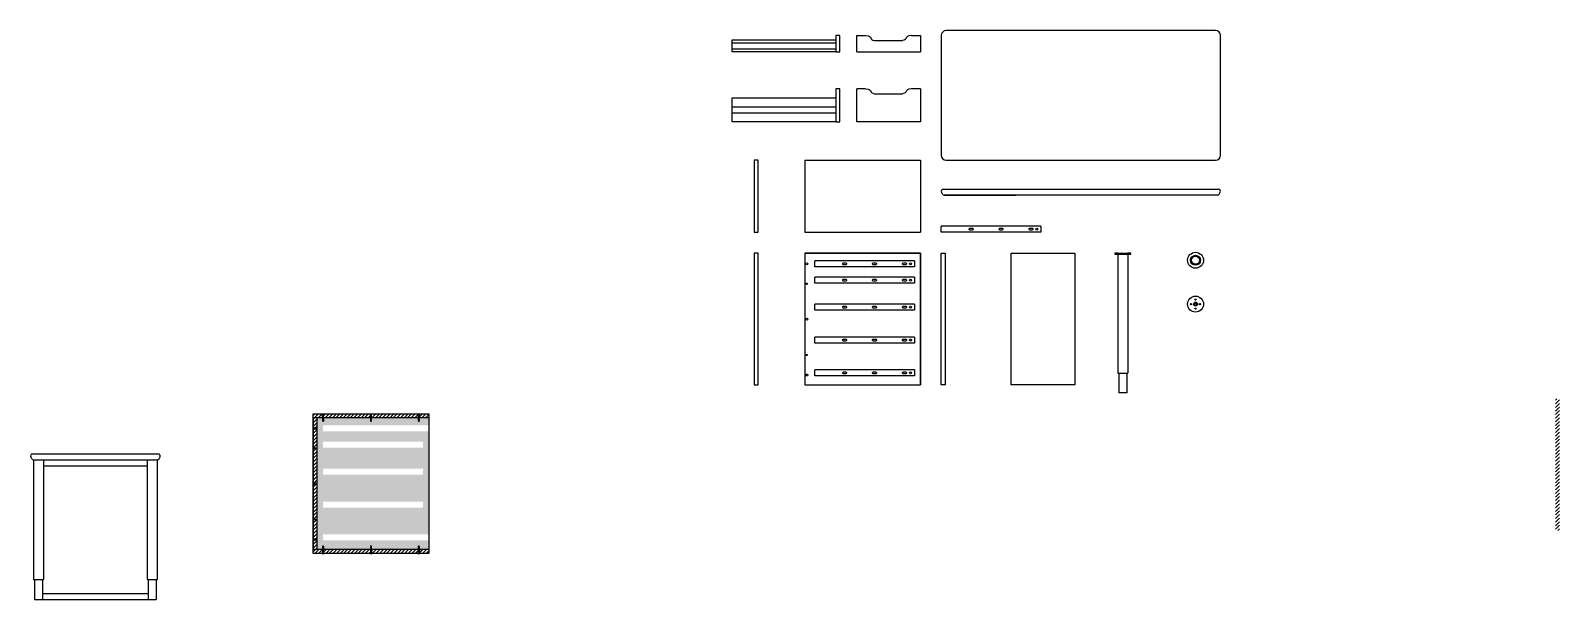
# Model space of a CAD drawing. Header units: millimetres. Extents: x 1393 to 2931, y 1684 to 2142.
# Drawn here: x 2164 to 2931, y 1857 to 2142 of the extents above; entities that cross this region are included whole.
import ezdxf

# ---------------------------------------------------------------- set-up
doc = ezdxf.new("R2010")
doc.units = ezdxf.units.MM
for name, color, linetype in [('Disegno', 7, 'Continuous'), ('G-ANNO-TEXT', 3, 'Continuous'), ('viti', 3, 'Continuous')]:
    doc.layers.add(name, color=color, linetype=linetype)
pattern_1 = [(45, (627.1348, -55.1134), (-0.8980256, 0.8980256), [])]

msp = doc.modelspace()

# ---------------------------------------------------------------- hatches: boundary and pattern name
at = {"layer": 'Disegno'}
h = msp.add_hatch(color=2, dxfattribs=at)
h.dxf.hatch_style = 1
h.paths.add_polyline_path([(2363.88, 1947.59), (2307.88, 1947.59), (2307.88, 1881.59), (2363.88, 1881.59), (2363.88, 1886.13), (2360.88, 1886.13), (2310.88, 1886.13), (2310.88, 1889.13), (2360.88, 1889.13), (2363.88, 1889.13), (2363.88, 1940.84), (2360.88, 1940.84), (2310.88, 1940.84), (2310.88, 1943.84), (2360.88, 1943.84), (2363.88, 1943.84)])
h.paths.add_polyline_path([(2360.88, 1935.59), (2360.88, 1932.59), (2310.88, 1932.59), (2310.88, 1935.59)], flags=16)
h.paths.add_polyline_path([(2325.38, 1934.59), (2326.38, 1934.59, -0.414214), (2326.88, 1934.09, -0.414214), (2326.38, 1933.59), (2325.38, 1933.59, -0.414214), (2324.88, 1934.09, -0.414214)], flags=0)
h.paths.add_polyline_path([(2360.88, 1922.13), (2360.88, 1919.13), (2310.88, 1919.13), (2310.88, 1922.13)], flags=16)
h.paths.add_polyline_path([(2325.38, 1921.13), (2326.38, 1921.13, -0.414214), (2326.88, 1920.63, -0.414214), (2326.38, 1920.13), (2325.38, 1920.13, -0.414214), (2324.88, 1920.63, -0.414214)], flags=0)
h.paths.add_polyline_path([(2340.38, 1934.59), (2341.38, 1934.59, -0.414214), (2341.88, 1934.09, -0.414214), (2341.38, 1933.59), (2340.38, 1933.59, -0.414214), (2339.88, 1934.09, -0.414214)], flags=0)
h.paths.add_polyline_path([(2340.38, 1921.13), (2341.38, 1921.13, -0.414214), (2341.88, 1920.63, -0.414214), (2341.38, 1920.13), (2340.38, 1920.13, -0.414214), (2339.88, 1920.63, -0.414214)], flags=0)
h.paths.add_polyline_path([(2360.88, 1905.63), (2360.88, 1902.63), (2310.88, 1902.63), (2310.88, 1905.63)], flags=16)
h.paths.add_polyline_path([(2325.38, 1904.63), (2326.38, 1904.63, -0.414214), (2326.88, 1904.13, -0.414214), (2326.38, 1903.63), (2325.38, 1903.63, -0.414214), (2324.88, 1904.13, -0.414214)], flags=0)
h.paths.add_polyline_path([(2355.38, 1934.59), (2356.38, 1934.59, -0.414214), (2356.88, 1934.09, -0.414214), (2356.38, 1933.59), (2355.38, 1933.59, -0.414214), (2354.88, 1934.09, -0.414214)], flags=0)
h.paths.add_polyline_path([(2359.38, 1934.09, -1), (2358.38, 1934.09, -1)], flags=0)
h.paths.add_polyline_path([(2340.38, 1904.63), (2341.38, 1904.63, -0.414214), (2341.88, 1904.13, -0.414214), (2341.38, 1903.63), (2340.38, 1903.63, -0.414214), (2339.88, 1904.13, -0.414214)], flags=0)
h.paths.add_polyline_path([(2355.38, 1921.13), (2356.38, 1921.13, -0.414214), (2356.88, 1920.63, -0.414214), (2356.38, 1920.13), (2355.38, 1920.13, -0.414214), (2354.88, 1920.63, -0.414214)], flags=0)
h.paths.add_polyline_path([(2359.38, 1920.63, -1), (2358.38, 1920.63, -1)], flags=0)
h.paths.add_polyline_path([(2355.38, 1904.63), (2356.38, 1904.63, -0.414214), (2356.88, 1904.13, -0.414214), (2356.38, 1903.63), (2355.38, 1903.63, -0.414214), (2354.88, 1904.13, -0.414214)], flags=0)
h.paths.add_polyline_path([(2359.38, 1904.13, -1), (2358.38, 1904.13, -1)], flags=0)
h.paths.add_polyline_path([(2326.88, 1934.09, 0.414214), (2326.38, 1934.59), (2325.38, 1934.59, 0.414214), (2324.88, 1934.09, 0.414214), (2325.38, 1933.59), (2326.38, 1933.59, 0.414214)], flags=0)
h.paths.add_polyline_path([(2341.38, 1934.59), (2340.38, 1934.59, 0.414214), (2339.88, 1934.09, 0.414214), (2340.38, 1933.59), (2341.38, 1933.59, 0.414214), (2341.88, 1934.09, 0.414214)], flags=0)
at = {"layer": 'G-ANNO-TEXT'}
h = msp.add_hatch(dxfattribs=at)
h.set_pattern_fill('ANSI31', color=3, scale=0.4)
h.set_pattern_definition([(45, (1249.9261, -45.6375), (-0.8980256, 0.8980256), [])])
h.paths.add_polyline_path([(2928.68, 1891.07), (2930.68, 1891.07), (2930.68, 1957.07), (2928.68, 1957.07)])
h = msp.add_hatch(dxfattribs=at)
h.set_pattern_fill('ANSI31', color=3, scale=0.4)
h.set_pattern_definition(pattern_1)
h.paths.add_polyline_path([(2363.88, 1947.59), (2363.88, 1949.59), (2305.88, 1949.59), (2305.88, 1947.59)])
h = msp.add_hatch(dxfattribs=at)
h.set_pattern_fill('ANSI31', color=3, scale=0.4)
h.set_pattern_definition(pattern_1)
h.paths.add_polyline_path([(2305.88, 1881.59), (2307.88, 1881.59), (2307.88, 1947.59), (2305.88, 1947.59)])
h = msp.add_hatch(dxfattribs=at)
h.set_pattern_fill('ANSI31', color=3, scale=0.4)
h.set_pattern_definition(pattern_1)
h.paths.add_polyline_path([(2305.88, 1881.59), (2305.88, 1879.59), (2363.88, 1879.59), (2363.88, 1881.59)])

# ---------------------------------------------------------------- linework, layer by layer
for p, q in [((2569.99, 2139.25), (2567.99, 2139.25)), ((2567.99, 2139.25), (2567.99, 2131.04)), ((2569.99, 2131.04), (2569.99, 2139.25)), ((2578.39, 2139.25), (2582.78, 2139.25)), ((2578.39, 2131.04), (2578.39, 2139.25)), ((2605.91, 2139.25), (2610.31, 2139.25)), ((2610.31, 2139.25), (2610.31, 2131.04)), ((2620.75, 2139.25), (2620.75, 2079.25)), ((2758.25, 2141.75), (2623.25, 2141.75)), ((2760.75, 2079.25), (2760.75, 2139.25)), ((2515.99, 2131.04), (2515.99, 2137.04)), ((2515.99, 2137.04), (2567.99, 2137.04)), ((2515.99, 2135.54), (2567.99, 2135.54)), ((2515.99, 2132.54), (2567.99, 2132.54)), ((2567.99, 2131.04), (2515.99, 2131.04)), ((2567.99, 2131.04), (2569.99, 2131.04)), ((2578.39, 2131.04), (2610.31, 2131.04)), ((2587.25, 2136.79), (2601.41, 2136.79)), ((2515.99, 2096.08), (2515.99, 2108.08)), ((2515.99, 2108.08), (2567.99, 2108.08)), ((2569.99, 2112.5), (2567.99, 2112.5)), ((2567.99, 2112.5), (2567.99, 2096.08)), ((2569.99, 2096.08), (2569.99, 2112.5)), ((2578.39, 2096.08), (2578.39, 2112.54)), ((2582.78, 2112.54), (2578.39, 2112.54)), ((2587.25, 2110.08), (2601.41, 2110.08)), ((2587.28, 2110.08), (2601.41, 2110.08)), ((2610.31, 2112.54), (2605.91, 2112.54)), ((2610.31, 2112.54), (2610.31, 2096.08)), ((2515.99, 2103.58), (2567.99, 2103.58)), ((2515.99, 2100.58), (2567.99, 2100.58)), ((2567.99, 2096.08), (2515.99, 2096.08)), ((2567.99, 2096.08), (2569.99, 2096.08)), ((2610.31, 2096.08), (2578.39, 2096.08)), ((2552.31, 2076.75), (2552.31, 2040.75)), ((2623.25, 2076.75), (2758.25, 2076.75)), ((2621.72, 2062.25), (2759.72, 2062.25)), ((2621.33, 2059.8), (2620.83, 2060.8)), ((2759.22, 2059.25), (2622.22, 2059.25)), ((2622.22, 2059.25), (2658.22, 2059.25)), ((2760.12, 2059.8), (2760.62, 2060.8)), ((2552.31, 2040.75), (2610.31, 2040.75)), ((2670.75, 2043.75), (2620.75, 2043.75)), ((2620.75, 2040.75), (2620.75, 2043.75)), ((2670.75, 2040.75), (2620.75, 2040.75)), ((2670.75, 2043.75), (2670.75, 2040.75)), ((2552.31, 2030.08), (2610.31, 2030.08)), ((2552.31, 2030.08), (2610.31, 2030.08)), ((2607.31, 2026.33), (2557.31, 2026.33)), ((2557.31, 2023.33), (2557.31, 2026.33)), ((2607.31, 2026.33), (2607.31, 2023.33)), ((2610.31, 2030.08), (2610.31, 1964.08)), ((2709.25, 2029.58), (2709.25, 1970.08)), ((2714.25, 2029.58), (2714.25, 1970.08)), ((2607.31, 2023.33), (2557.31, 2023.33)), ((2607.31, 2018.08), (2557.31, 2018.08)), ((2557.31, 2015.08), (2557.31, 2018.08)), ((2607.31, 2018.08), (2607.31, 2015.08)), ((2607.31, 2015.08), (2557.31, 2015.08)), ((2607.31, 2004.62), (2557.31, 2004.62)), ((2557.31, 2001.62), (2557.31, 2004.62)), ((2607.31, 2001.62), (2557.31, 2001.62)), ((2607.31, 2004.62), (2607.31, 2001.62)), ((2607.31, 1988.12), (2557.31, 1988.12)), ((2557.31, 1985.12), (2557.31, 1988.12)), ((2607.31, 1985.12), (2557.31, 1985.12)), ((2607.31, 1988.12), (2607.31, 1985.12)), ((2607.31, 1971.62), (2557.31, 1971.62)), ((2557.31, 1968.62), (2557.31, 1971.62)), ((2607.31, 1971.62), (2607.31, 1968.62)), ((2709.25, 1970.08), (2714.25, 1970.08)), ((2709.75, 1970.08), (2709.75, 1960.08)), ((2713.75, 1970.08), (2713.75, 1960.08)), ((2607.31, 1968.62), (2557.31, 1968.62)), ((2305.88, 1949.59), (2363.88, 1949.59)), ((2305.88, 1879.59), (2305.88, 1949.59)), ((2307.88, 1881.59), (2307.88, 1947.59)), ((2363.88, 1949.59), (2363.88, 1879.59)), ((2164.83, 1927.12), (2164.33, 1928.12)), ((2165.22, 1929.57), (2228.22, 1929.57)), ((2165.72, 1926.57), (2227.72, 1926.57)), ((2165.72, 1926.57), (2165.72, 1866.57)), ((2170.72, 1926.57), (2170.72, 1866.57)), ((2222.72, 1926.57), (2222.72, 1866.57)), ((2227.72, 1926.57), (2227.72, 1866.57)), ((2228.62, 1927.12), (2229.12, 1928.12)), ((2170.72, 1923.57), (2222.72, 1923.57)), ((2363.88, 1881.59), (2305.88, 1881.59)), ((2363.88, 1879.59), (2305.88, 1879.59)), ((2165.72, 1866.57), (2170.72, 1866.57)), ((2166.22, 1866.57), (2166.22, 1856.57)), ((2170.22, 1866.57), (2170.22, 1856.57)), ((2222.72, 1866.57), (2227.72, 1866.57)), ((2223.22, 1866.57), (2223.22, 1856.57)), ((2227.22, 1866.57), (2227.22, 1856.57)), ((2170.22, 1859.57), (2223.22, 1859.57))]:
    msp.add_line(p, q)
for points in [[(2635.25, 2042.75), (2636.25, 2042.75, -0.414214), (2636.75, 2042.25), (2636.75, 2042.25, -0.414214), (2636.25, 2041.75), (2635.25, 2041.75, -0.414214), (2634.75, 2042.25), (2634.75, 2042.25, -0.414214)], [(2650.25, 2042.75), (2651.25, 2042.75, -0.414214), (2651.75, 2042.25), (2651.75, 2042.25, -0.414214), (2651.25, 2041.75), (2650.25, 2041.75, -0.414214), (2649.75, 2042.25), (2649.75, 2042.25, -0.414214)], [(2665.25, 2042.75), (2666.25, 2042.75, -0.414214), (2666.75, 2042.25), (2666.75, 2042.25, -0.414214), (2666.25, 2041.75), (2665.25, 2041.75, -0.414214), (2664.75, 2042.25), (2664.75, 2042.25, -0.414214)], [(2571.81, 2025.33), (2572.81, 2025.33, -0.414214), (2573.31, 2024.83), (2573.31, 2024.83, -0.414214), (2572.81, 2024.33), (2571.81, 2024.33, -0.414214), (2571.31, 2024.83), (2571.31, 2024.83, -0.414214)], [(2586.81, 2025.33), (2587.81, 2025.33, -0.414214), (2588.31, 2024.83), (2588.31, 2024.83, -0.414214), (2587.81, 2024.33), (2586.81, 2024.33, -0.414214), (2586.31, 2024.83), (2586.31, 2024.83, -0.414214)], [(2601.81, 2025.33), (2602.81, 2025.33, -0.414214), (2603.31, 2024.83), (2603.31, 2024.83, -0.414214), (2602.81, 2024.33), (2601.81, 2024.33, -0.414214), (2601.31, 2024.83), (2601.31, 2024.83, -0.414214)], [(2571.81, 2017.08), (2572.81, 2017.08, -0.414214), (2573.31, 2016.58), (2573.31, 2016.58, -0.414214), (2572.81, 2016.08), (2571.81, 2016.08, -0.414214), (2571.31, 2016.58), (2571.31, 2016.58, -0.414214)], [(2586.81, 2017.08), (2587.81, 2017.08, -0.414214), (2588.31, 2016.58), (2588.31, 2016.58, -0.414214), (2587.81, 2016.08), (2586.81, 2016.08, -0.414214), (2586.31, 2016.58), (2586.31, 2016.58, -0.414214)], [(2601.81, 2017.08), (2602.81, 2017.08, -0.414214), (2603.31, 2016.58), (2603.31, 2016.58, -0.414214), (2602.81, 2016.08), (2601.81, 2016.08, -0.414214), (2601.31, 2016.58), (2601.31, 2016.58, -0.414214)], [(2571.81, 2003.62), (2572.81, 2003.62, -0.414214), (2573.31, 2003.12), (2573.31, 2003.12, -0.414214), (2572.81, 2002.62), (2571.81, 2002.62, -0.414214), (2571.31, 2003.12), (2571.31, 2003.12, -0.414214)], [(2586.81, 2003.62), (2587.81, 2003.62, -0.414214), (2588.31, 2003.12), (2588.31, 2003.12, -0.414214), (2587.81, 2002.62), (2586.81, 2002.62, -0.414214), (2586.31, 2003.12), (2586.31, 2003.12, -0.414214)], [(2601.81, 2003.62), (2602.81, 2003.62, -0.414214), (2603.31, 2003.12), (2603.31, 2003.12, -0.414214), (2602.81, 2002.62), (2601.81, 2002.62, -0.414214), (2601.31, 2003.12), (2601.31, 2003.12, -0.414214)], [(2571.81, 1987.12), (2572.81, 1987.12, -0.414214), (2573.31, 1986.62), (2573.31, 1986.62, -0.414214), (2572.81, 1986.12), (2571.81, 1986.12, -0.414214), (2571.31, 1986.62), (2571.31, 1986.62, -0.414214)], [(2586.81, 1987.12), (2587.81, 1987.12, -0.414214), (2588.31, 1986.62), (2588.31, 1986.62, -0.414214), (2587.81, 1986.12), (2586.81, 1986.12, -0.414214), (2586.31, 1986.62), (2586.31, 1986.62, -0.414214)], [(2601.81, 1987.12), (2602.81, 1987.12, -0.414214), (2603.31, 1986.62), (2603.31, 1986.62, -0.414214), (2602.81, 1986.12), (2601.81, 1986.12, -0.414214), (2601.31, 1986.62), (2601.31, 1986.62, -0.414214)], [(2571.81, 1970.62), (2572.81, 1970.62, -0.414214), (2573.31, 1970.12), (2573.31, 1970.12, -0.414214), (2572.81, 1969.62), (2571.81, 1969.62, -0.414214), (2571.31, 1970.12), (2571.31, 1970.12, -0.414214)], [(2586.81, 1970.62), (2587.81, 1970.62, -0.414214), (2588.31, 1970.12), (2588.31, 1970.12, -0.414214), (2587.81, 1969.62), (2586.81, 1969.62, -0.414214), (2586.31, 1970.12), (2586.31, 1970.12, -0.414214)], [(2601.81, 1970.62), (2602.81, 1970.62, -0.414214), (2603.31, 1970.12), (2603.31, 1970.12, -0.414214), (2602.81, 1969.62), (2601.81, 1969.62, -0.414214), (2601.31, 1970.12), (2601.31, 1970.12, -0.414214)]]:
    msp.add_lwpolyline(points, format="xyb", close=True)
for centre in [(2668.75, 2042.25), (2605.31, 2024.83), (2605.31, 2016.58), (2605.31, 2003.12), (2605.31, 1986.62), (2605.31, 1970.12)]:
    msp.add_circle(centre, 0.5)
for centre, radius, start, end in [((2623.25, 2139.25), 2.5, 90, 180), ((2758.25, 2139.25), 2.5, 0, 90), ((2623.25, 2079.25), 2.5, 180, 270), ((2758.25, 2079.25), 2.5, 270, 0), ((2621.72, 2061.25), 1, 90, 206.56505), ((2759.72, 2061.25), 1, 333.43495, 90), ((2622.22, 2060.25), 1, 206.56505, 270), ((2759.22, 2060.25), 1, 270, 333.43495), ((2165.22, 1928.57), 1, 90, 206.56505), ((2165.72, 1927.57), 1, 206.56505, 270), ((2227.72, 1927.57), 1, 270, 333.43495), ((2228.22, 1928.57), 1, 333.43495, 90)]:
    msp.add_arc(centre, radius, start, end)
for points in [[(2582.78, 2139.25), (2584.97, 2139.03), (2585.65, 2137.65), (2586.03, 2137.04), (2587.28, 2136.79)], [(2605.91, 2139.25), (2603.72, 2139.03), (2603.04, 2137.65), (2602.66, 2137.04), (2601.41, 2136.79)], [(2582.78, 2112.54), (2584.97, 2112.32), (2585.65, 2110.94), (2586.03, 2110.33), (2587.28, 2110.08)], [(2605.91, 2112.54), (2603.72, 2112.32), (2603.04, 2110.94), (2602.66, 2110.33), (2601.41, 2110.08)]]:
    msp.add_open_spline(points, degree=3, knots=[1.56711, 1.56711, 1.56711, 1.56711, 3.073133, 5.525123, 5.525123, 5.525123, 5.525123])
at = {"layer": 'Disegno'}
for p, q in [((2528.91, 2076.75), (2526.91, 2076.75)), ((2526.91, 2076.75), (2526.91, 2040.75)), ((2528.91, 2040.75), (2528.91, 2076.75)), ((2552.31, 2076.75), (2610.31, 2076.75)), ((2610.31, 2076.75), (2610.31, 2040.75)), ((2526.91, 2040.75), (2528.91, 2040.75)), ((2526.91, 2030.08), (2526.91, 1964.08)), ((2528.91, 2030.08), (2526.91, 2030.08)), ((2528.91, 1964.08), (2528.91, 2030.08)), ((2552.31, 2030.08), (2552.31, 1964.08)), ((2610.31, 2030.08), (2552.31, 2030.08)), ((2552.31, 2030.08), (2552.31, 1964.08)), ((2610.31, 1964.08), (2610.31, 2030.08)), ((2620.75, 2030.08), (2622.75, 2030.08)), ((2620.75, 1964.08), (2620.75, 2030.08)), ((2622.75, 2030.08), (2622.75, 1964.08)), ((2655.75, 2030.08), (2687.75, 2030.08)), ((2655.75, 1964.08), (2655.75, 2030.08)), ((2687.75, 2030.08), (2687.75, 1964.08)), ((2709.25, 2030.08), (2707.75, 2030.08)), ((2707.75, 2030.08), (2707.75, 2029.58)), ((2707.75, 2029.58), (2714.25, 2029.58)), ((2709.25, 2030.08), (2714.25, 2030.08)), ((2715.75, 2030.08), (2714.25, 2030.08)), ((2714.25, 2029.58), (2715.75, 2029.58)), ((2715.75, 2029.58), (2715.75, 2030.08)), ((2526.91, 1964.08), (2528.91, 1964.08)), ((2552.31, 1964.08), (2610.31, 1964.08)), ((2552.31, 1964.08), (2610.31, 1964.08)), ((2622.75, 1964.08), (2620.75, 1964.08)), ((2687.75, 1964.08), (2655.75, 1964.08)), ((2713.75, 1960.08), (2709.75, 1960.08)), ((2363.88, 1947.59), (2305.88, 1947.59)), ((2305.88, 1947.59), (2305.88, 1881.59)), ((2166.22, 1856.57), (2227.22, 1856.57))]:
    msp.add_line(p, q, dxfattribs=at)
for centre, radius in [((2553.31, 2024.83), 0.5), ((2748.24, 2026.58), 4), ((2748.24, 2026.58), 2.5), ((2748.24, 2026.58), 2), ((2553.31, 2014.83), 0.3), ((2748.24, 2004.6), 4), ((2745.99, 2004.6), 0.3), ((2748.24, 2004.6), 1), ((2748.24, 2004.6), 0.5), ((2748.24, 2006.85), 0.3), ((2748.24, 2002.35), 0.3), ((2750.49, 2004.6), 0.3), ((2553.31, 1997.08), 0.5), ((2553.31, 1979.08), 0.3), ((2553.31, 1969.08), 0.5), ((2306.88, 1942.34), 0.5), ((2306.88, 1932.34), 0.3), ((2306.88, 1914.59), 0.5), ((2306.88, 1896.59), 0.3), ((2306.88, 1886.59), 0.5)]:
    msp.add_circle(centre, radius, dxfattribs=at)
at = {"layer": 'viti'}
for p, q in [((2310.38, 1949.24), (2310.38, 1949.59)), ((2310.38, 1949.59), (2311.38, 1949.59)), ((2311.38, 1949.24), (2310.38, 1949.24)), ((2310.63, 1948.05), (2310.63, 1949.24)), ((2311.13, 1949.24), (2310.63, 1949.24)), ((2310.63, 1948.05), (2310.72, 1947.97)), ((2310.72, 1947.94), (2310.63, 1947.86)), ((2310.63, 1947.86), (2310.72, 1947.78)), ((2311.13, 1947.78), (2310.63, 1947.86)), ((2310.72, 1947.61), (2310.63, 1947.53)), ((2310.63, 1947.53), (2310.72, 1947.44)), ((2311.13, 1947.44), (2310.63, 1947.53)), ((2310.72, 1947.28), (2310.63, 1947.19)), ((2310.63, 1947.19), (2310.72, 1947.11)), ((2311.13, 1947.11), (2310.63, 1947.19)), ((2310.72, 1946.94), (2310.63, 1946.86)), ((2310.63, 1946.86), (2310.72, 1946.78)), ((2311.13, 1946.78), (2310.63, 1946.86)), ((2310.72, 1947.94), (2310.72, 1947.97)), ((2311.05, 1947.97), (2310.72, 1947.97)), ((2311.05, 1947.86), (2310.72, 1947.94)), ((2311.05, 1947.69), (2310.72, 1947.78)), ((2310.72, 1947.61), (2310.72, 1947.78)), ((2311.05, 1947.53), (2310.72, 1947.61)), ((2311.05, 1947.36), (2310.72, 1947.44)), ((2310.72, 1947.28), (2310.72, 1947.44)), ((2311.05, 1947.19), (2310.72, 1947.28)), ((2311.05, 1947.03), (2310.72, 1947.11)), ((2310.72, 1946.94), (2310.72, 1947.11)), ((2311.05, 1946.86), (2310.72, 1946.94)), ((2310.88, 1949.59), (2310.88, 1949.24)), ((2311.13, 1948.05), (2311.05, 1947.97)), ((2311.05, 1947.86), (2311.05, 1947.97)), ((2311.05, 1947.86), (2311.13, 1947.78)), ((2311.13, 1947.78), (2311.05, 1947.69)), ((2311.05, 1947.53), (2311.05, 1947.69)), ((2311.05, 1947.53), (2311.13, 1947.44)), ((2311.13, 1947.44), (2311.05, 1947.36)), ((2311.05, 1947.19), (2311.05, 1947.36)), ((2311.05, 1947.19), (2311.13, 1947.11)), ((2311.13, 1947.11), (2311.05, 1947.03)), ((2311.05, 1946.86), (2311.05, 1947.03)), ((2311.05, 1946.86), (2311.13, 1946.78)), ((2311.13, 1948.05), (2311.13, 1949.24)), ((2311.38, 1949.59), (2311.38, 1949.24)), ((2334.38, 1949.24), (2334.38, 1949.59)), ((2334.38, 1949.59), (2335.38, 1949.59)), ((2335.38, 1949.24), (2334.38, 1949.24)), ((2334.63, 1948.05), (2334.63, 1949.24)), ((2335.13, 1949.24), (2334.63, 1949.24)), ((2334.63, 1948.05), (2334.72, 1947.97)), ((2334.72, 1947.94), (2334.63, 1947.86)), ((2334.63, 1947.86), (2334.72, 1947.78)), ((2335.13, 1947.78), (2334.63, 1947.86)), ((2334.72, 1947.61), (2334.63, 1947.53)), ((2334.63, 1947.53), (2334.72, 1947.44)), ((2335.13, 1947.44), (2334.63, 1947.53)), ((2334.72, 1947.28), (2334.63, 1947.19)), ((2334.63, 1947.19), (2334.72, 1947.11)), ((2335.13, 1947.11), (2334.63, 1947.19)), ((2334.72, 1946.94), (2334.63, 1946.86)), ((2334.63, 1946.86), (2334.72, 1946.78)), ((2335.13, 1946.78), (2334.63, 1946.86)), ((2334.72, 1947.94), (2334.72, 1947.97)), ((2335.05, 1947.97), (2334.72, 1947.97)), ((2335.05, 1947.86), (2334.72, 1947.94)), ((2335.05, 1947.69), (2334.72, 1947.78)), ((2334.72, 1947.61), (2334.72, 1947.78)), ((2335.05, 1947.53), (2334.72, 1947.61)), ((2335.05, 1947.36), (2334.72, 1947.44)), ((2334.72, 1947.28), (2334.72, 1947.44)), ((2335.05, 1947.19), (2334.72, 1947.28)), ((2335.05, 1947.03), (2334.72, 1947.11)), ((2334.72, 1946.94), (2334.72, 1947.11)), ((2335.05, 1946.86), (2334.72, 1946.94)), ((2334.88, 1949.59), (2334.88, 1949.24)), ((2335.13, 1948.05), (2335.05, 1947.97)), ((2335.05, 1947.86), (2335.05, 1947.97)), ((2335.05, 1947.86), (2335.13, 1947.78)), ((2335.13, 1947.78), (2335.05, 1947.69)), ((2335.05, 1947.53), (2335.05, 1947.69)), ((2335.05, 1947.53), (2335.13, 1947.44)), ((2335.13, 1947.44), (2335.05, 1947.36)), ((2335.05, 1947.19), (2335.05, 1947.36)), ((2335.05, 1947.19), (2335.13, 1947.11)), ((2335.13, 1947.11), (2335.05, 1947.03)), ((2335.05, 1946.86), (2335.05, 1947.03)), ((2335.05, 1946.86), (2335.13, 1946.78)), ((2335.13, 1948.05), (2335.13, 1949.24)), ((2335.38, 1949.59), (2335.38, 1949.24)), ((2358.38, 1949.24), (2358.38, 1949.59)), ((2358.38, 1949.59), (2359.38, 1949.59)), ((2359.38, 1949.24), (2358.38, 1949.24)), ((2358.63, 1948.05), (2358.63, 1949.24)), ((2359.13, 1949.24), (2358.63, 1949.24)), ((2358.63, 1948.05), (2358.72, 1947.97)), ((2358.72, 1947.94), (2358.63, 1947.86)), ((2358.63, 1947.86), (2358.72, 1947.78)), ((2359.13, 1947.78), (2358.63, 1947.86)), ((2358.72, 1947.61), (2358.63, 1947.53)), ((2358.63, 1947.53), (2358.72, 1947.44)), ((2359.13, 1947.44), (2358.63, 1947.53)), ((2358.72, 1947.28), (2358.63, 1947.19)), ((2358.63, 1947.19), (2358.72, 1947.11)), ((2359.13, 1947.11), (2358.63, 1947.19)), ((2358.72, 1946.94), (2358.63, 1946.86)), ((2358.63, 1946.86), (2358.72, 1946.78)), ((2359.13, 1946.78), (2358.63, 1946.86)), ((2358.72, 1947.94), (2358.72, 1947.97)), ((2359.05, 1947.97), (2358.72, 1947.97)), ((2359.05, 1947.86), (2358.72, 1947.94)), ((2359.05, 1947.69), (2358.72, 1947.78)), ((2358.72, 1947.61), (2358.72, 1947.78)), ((2359.05, 1947.53), (2358.72, 1947.61)), ((2359.05, 1947.36), (2358.72, 1947.44)), ((2358.72, 1947.28), (2358.72, 1947.44)), ((2359.05, 1947.19), (2358.72, 1947.28)), ((2359.05, 1947.03), (2358.72, 1947.11)), ((2358.72, 1946.94), (2358.72, 1947.11)), ((2359.05, 1946.86), (2358.72, 1946.94)), ((2358.88, 1949.59), (2358.88, 1949.24)), ((2359.13, 1948.05), (2359.05, 1947.97)), ((2359.05, 1947.86), (2359.05, 1947.97)), ((2359.05, 1947.86), (2359.13, 1947.78)), ((2359.13, 1947.78), (2359.05, 1947.69)), ((2359.05, 1947.53), (2359.05, 1947.69)), ((2359.05, 1947.53), (2359.13, 1947.44)), ((2359.13, 1947.44), (2359.05, 1947.36)), ((2359.05, 1947.19), (2359.05, 1947.36)), ((2359.05, 1947.19), (2359.13, 1947.11)), ((2359.13, 1947.11), (2359.05, 1947.03)), ((2359.05, 1946.86), (2359.05, 1947.03)), ((2359.05, 1946.86), (2359.13, 1946.78)), ((2359.13, 1948.05), (2359.13, 1949.24)), ((2359.38, 1949.59), (2359.38, 1949.24)), ((2310.72, 1946.61), (2310.63, 1946.53)), ((2310.63, 1946.53), (2310.72, 1946.44)), ((2311.13, 1946.44), (2310.63, 1946.53)), ((2310.72, 1946.28), (2310.63, 1946.19)), ((2310.63, 1946.19), (2310.72, 1946.11)), ((2311.13, 1946.11), (2310.63, 1946.19)), ((2310.77, 1945.98), (2310.71, 1945.92)), ((2310.71, 1945.92), (2310.81, 1945.89)), ((2311.05, 1945.86), (2310.71, 1945.92)), ((2311.05, 1946.69), (2310.72, 1946.78)), ((2310.72, 1946.61), (2310.72, 1946.78)), ((2311.05, 1946.53), (2310.72, 1946.61)), ((2311.05, 1946.36), (2310.72, 1946.44)), ((2310.72, 1946.28), (2310.72, 1946.44)), ((2311.05, 1946.19), (2310.72, 1946.28)), ((2311.05, 1946.03), (2310.72, 1946.11)), ((2310.72, 1946.11), (2310.77, 1945.98)), ((2310.99, 1945.92), (2310.77, 1945.98)), ((2310.93, 1945.82), (2310.81, 1945.89)), ((2310.81, 1945.89), (2310.88, 1945.74)), ((2310.93, 1945.82), (2310.88, 1945.74)), ((2311.05, 1945.86), (2310.93, 1945.82)), ((2311.05, 1946.03), (2310.99, 1945.92)), ((2310.99, 1945.92), (2311.05, 1945.86)), ((2311.13, 1946.78), (2311.05, 1946.69)), ((2311.05, 1946.53), (2311.05, 1946.69)), ((2311.05, 1946.53), (2311.13, 1946.44)), ((2311.13, 1946.44), (2311.05, 1946.36)), ((2311.05, 1946.19), (2311.05, 1946.36)), ((2311.05, 1946.19), (2311.13, 1946.11)), ((2311.13, 1946.11), (2311.05, 1946.03)), ((2334.72, 1946.61), (2334.63, 1946.53)), ((2334.63, 1946.53), (2334.72, 1946.44)), ((2335.13, 1946.44), (2334.63, 1946.53)), ((2334.72, 1946.28), (2334.63, 1946.19)), ((2334.63, 1946.19), (2334.72, 1946.11)), ((2335.13, 1946.11), (2334.63, 1946.19)), ((2334.77, 1945.98), (2334.71, 1945.92)), ((2334.71, 1945.92), (2334.81, 1945.89)), ((2335.05, 1945.86), (2334.71, 1945.92)), ((2335.05, 1946.69), (2334.72, 1946.78)), ((2334.72, 1946.61), (2334.72, 1946.78)), ((2335.05, 1946.53), (2334.72, 1946.61)), ((2335.05, 1946.36), (2334.72, 1946.44)), ((2334.72, 1946.28), (2334.72, 1946.44)), ((2335.05, 1946.19), (2334.72, 1946.28)), ((2335.05, 1946.03), (2334.72, 1946.11)), ((2334.72, 1946.11), (2334.77, 1945.98)), ((2334.99, 1945.92), (2334.77, 1945.98)), ((2334.93, 1945.82), (2334.81, 1945.89)), ((2334.81, 1945.89), (2334.88, 1945.74)), ((2334.93, 1945.82), (2334.88, 1945.74)), ((2335.05, 1945.86), (2334.93, 1945.82)), ((2335.05, 1946.03), (2334.99, 1945.92)), ((2334.99, 1945.92), (2335.05, 1945.86)), ((2335.13, 1946.78), (2335.05, 1946.69)), ((2335.05, 1946.53), (2335.05, 1946.69)), ((2335.05, 1946.53), (2335.13, 1946.44)), ((2335.13, 1946.44), (2335.05, 1946.36)), ((2335.05, 1946.19), (2335.05, 1946.36)), ((2335.05, 1946.19), (2335.13, 1946.11)), ((2335.13, 1946.11), (2335.05, 1946.03)), ((2358.72, 1946.61), (2358.63, 1946.53)), ((2358.63, 1946.53), (2358.72, 1946.44)), ((2359.13, 1946.44), (2358.63, 1946.53)), ((2358.72, 1946.28), (2358.63, 1946.19)), ((2358.63, 1946.19), (2358.72, 1946.11)), ((2359.13, 1946.11), (2358.63, 1946.19)), ((2358.77, 1945.98), (2358.71, 1945.92)), ((2358.71, 1945.92), (2358.81, 1945.89)), ((2359.05, 1945.86), (2358.71, 1945.92)), ((2359.05, 1946.69), (2358.72, 1946.78)), ((2358.72, 1946.61), (2358.72, 1946.78)), ((2359.05, 1946.53), (2358.72, 1946.61)), ((2359.05, 1946.36), (2358.72, 1946.44)), ((2358.72, 1946.28), (2358.72, 1946.44)), ((2359.05, 1946.19), (2358.72, 1946.28)), ((2359.05, 1946.03), (2358.72, 1946.11)), ((2358.72, 1946.11), (2358.77, 1945.98)), ((2358.99, 1945.92), (2358.77, 1945.98)), ((2358.93, 1945.82), (2358.81, 1945.89)), ((2358.81, 1945.89), (2358.88, 1945.74)), ((2358.93, 1945.82), (2358.88, 1945.74)), ((2359.05, 1945.86), (2358.93, 1945.82)), ((2359.05, 1946.03), (2358.99, 1945.92)), ((2358.99, 1945.92), (2359.05, 1945.86)), ((2359.13, 1946.78), (2359.05, 1946.69)), ((2359.05, 1946.53), (2359.05, 1946.69)), ((2359.05, 1946.53), (2359.13, 1946.44)), ((2359.13, 1946.44), (2359.05, 1946.36)), ((2359.05, 1946.19), (2359.05, 1946.36)), ((2359.05, 1946.19), (2359.13, 1946.11)), ((2359.13, 1946.11), (2359.05, 1946.03)), ((2311.38, 1879.94), (2310.38, 1879.94)), ((2310.38, 1879.94), (2310.38, 1879.59)), ((2310.38, 1879.59), (2311.38, 1879.59)), ((2310.63, 1882.98), (2310.72, 1883.07)), ((2311.13, 1883.07), (2310.63, 1882.98)), ((2310.72, 1882.9), (2310.63, 1882.98)), ((2310.63, 1882.65), (2310.72, 1882.73)), ((2311.13, 1882.73), (2310.63, 1882.65)), ((2310.72, 1882.57), (2310.63, 1882.65)), ((2310.63, 1882.32), (2310.72, 1882.4)), ((2311.13, 1882.4), (2310.63, 1882.32)), ((2310.72, 1882.24), (2310.63, 1882.32)), ((2310.63, 1881.98), (2310.72, 1882.07)), ((2311.13, 1882.07), (2310.63, 1881.98)), ((2310.72, 1881.9), (2310.63, 1881.98)), ((2310.63, 1881.65), (2310.72, 1881.73)), ((2311.13, 1881.73), (2310.63, 1881.65)), ((2310.72, 1881.57), (2310.63, 1881.65)), ((2310.63, 1881.32), (2310.72, 1881.4)), ((2311.13, 1881.4), (2310.63, 1881.32)), ((2310.72, 1881.24), (2310.63, 1881.32)), ((2310.63, 1881.13), (2310.72, 1881.21)), ((2310.63, 1881.13), (2310.63, 1879.94)), ((2311.13, 1879.94), (2310.63, 1879.94)), ((2311.05, 1883.32), (2310.71, 1883.26)), ((2310.71, 1883.26), (2310.81, 1883.29)), ((2310.77, 1883.2), (2310.71, 1883.26)), ((2310.72, 1883.07), (2310.77, 1883.2)), ((2311.05, 1883.15), (2310.72, 1883.07)), ((2311.05, 1882.99), (2310.72, 1882.9)), ((2310.72, 1882.9), (2310.72, 1882.73)), ((2311.05, 1882.82), (2310.72, 1882.73)), ((2311.05, 1882.65), (2310.72, 1882.57)), ((2310.72, 1882.57), (2310.72, 1882.4)), ((2311.05, 1882.48), (2310.72, 1882.4)), ((2311.05, 1882.32), (2310.72, 1882.24)), ((2310.72, 1882.24), (2310.72, 1882.07)), ((2311.05, 1882.15), (2310.72, 1882.07)), ((2311.05, 1881.99), (2310.72, 1881.9)), ((2310.72, 1881.9), (2310.72, 1881.73)), ((2311.05, 1881.82), (2310.72, 1881.73)), ((2311.05, 1881.65), (2310.72, 1881.57)), ((2310.72, 1881.57), (2310.72, 1881.4)), ((2311.05, 1881.48), (2310.72, 1881.4)), ((2311.05, 1881.32), (2310.72, 1881.24)), ((2310.72, 1881.24), (2310.72, 1881.21)), ((2311.05, 1881.21), (2310.72, 1881.21)), ((2310.99, 1883.26), (2310.77, 1883.2)), ((2310.81, 1883.29), (2310.88, 1883.44)), ((2310.93, 1883.36), (2310.81, 1883.29)), ((2310.93, 1883.36), (2310.88, 1883.44)), ((2310.88, 1879.59), (2310.88, 1879.94)), ((2311.05, 1883.32), (2310.93, 1883.36)), ((2310.99, 1883.26), (2311.05, 1883.32)), ((2311.05, 1883.15), (2310.99, 1883.26)), ((2311.13, 1883.07), (2311.05, 1883.15)), ((2311.05, 1882.99), (2311.13, 1883.07)), ((2311.05, 1882.99), (2311.05, 1882.82)), ((2311.13, 1882.73), (2311.05, 1882.82)), ((2311.05, 1882.65), (2311.13, 1882.73)), ((2311.05, 1882.65), (2311.05, 1882.48)), ((2311.13, 1882.4), (2311.05, 1882.48)), ((2311.05, 1882.32), (2311.13, 1882.4)), ((2311.05, 1882.32), (2311.05, 1882.15)), ((2311.13, 1882.07), (2311.05, 1882.15)), ((2311.05, 1881.99), (2311.13, 1882.07)), ((2311.05, 1881.99), (2311.05, 1881.82)), ((2311.13, 1881.73), (2311.05, 1881.82)), ((2311.05, 1881.65), (2311.13, 1881.73)), ((2311.05, 1881.65), (2311.05, 1881.48)), ((2311.13, 1881.4), (2311.05, 1881.48)), ((2311.05, 1881.32), (2311.13, 1881.4)), ((2311.05, 1881.32), (2311.05, 1881.21)), ((2311.13, 1881.13), (2311.05, 1881.21)), ((2311.13, 1881.13), (2311.13, 1879.94)), ((2311.38, 1879.59), (2311.38, 1879.94)), ((2335.38, 1879.94), (2334.38, 1879.94)), ((2334.38, 1879.94), (2334.38, 1879.59)), ((2334.38, 1879.59), (2335.38, 1879.59)), ((2334.63, 1882.98), (2334.72, 1883.07)), ((2335.13, 1883.07), (2334.63, 1882.98)), ((2334.72, 1882.9), (2334.63, 1882.98)), ((2334.63, 1882.65), (2334.72, 1882.73)), ((2335.13, 1882.73), (2334.63, 1882.65)), ((2334.72, 1882.57), (2334.63, 1882.65)), ((2334.63, 1882.32), (2334.72, 1882.4)), ((2335.13, 1882.4), (2334.63, 1882.32)), ((2334.72, 1882.24), (2334.63, 1882.32)), ((2334.63, 1881.98), (2334.72, 1882.07)), ((2335.13, 1882.07), (2334.63, 1881.98)), ((2334.72, 1881.9), (2334.63, 1881.98)), ((2334.63, 1881.65), (2334.72, 1881.73)), ((2335.13, 1881.73), (2334.63, 1881.65)), ((2334.72, 1881.57), (2334.63, 1881.65)), ((2334.63, 1881.32), (2334.72, 1881.4)), ((2335.13, 1881.4), (2334.63, 1881.32)), ((2334.72, 1881.24), (2334.63, 1881.32)), ((2334.63, 1881.13), (2334.72, 1881.21)), ((2334.63, 1881.13), (2334.63, 1879.94)), ((2335.13, 1879.94), (2334.63, 1879.94)), ((2335.05, 1883.32), (2334.71, 1883.26)), ((2334.71, 1883.26), (2334.81, 1883.29)), ((2334.77, 1883.2), (2334.71, 1883.26)), ((2334.72, 1883.07), (2334.77, 1883.2)), ((2335.05, 1883.15), (2334.72, 1883.07)), ((2335.05, 1882.99), (2334.72, 1882.9)), ((2334.72, 1882.9), (2334.72, 1882.73)), ((2335.05, 1882.82), (2334.72, 1882.73)), ((2335.05, 1882.65), (2334.72, 1882.57)), ((2334.72, 1882.57), (2334.72, 1882.4)), ((2335.05, 1882.48), (2334.72, 1882.4)), ((2335.05, 1882.32), (2334.72, 1882.24)), ((2334.72, 1882.24), (2334.72, 1882.07)), ((2335.05, 1882.15), (2334.72, 1882.07)), ((2335.05, 1881.99), (2334.72, 1881.9)), ((2334.72, 1881.9), (2334.72, 1881.73)), ((2335.05, 1881.82), (2334.72, 1881.73)), ((2335.05, 1881.65), (2334.72, 1881.57)), ((2334.72, 1881.57), (2334.72, 1881.4)), ((2335.05, 1881.48), (2334.72, 1881.4)), ((2335.05, 1881.32), (2334.72, 1881.24)), ((2334.72, 1881.24), (2334.72, 1881.21)), ((2335.05, 1881.21), (2334.72, 1881.21)), ((2334.99, 1883.26), (2334.77, 1883.2)), ((2334.81, 1883.29), (2334.88, 1883.44)), ((2334.93, 1883.36), (2334.81, 1883.29)), ((2334.93, 1883.36), (2334.88, 1883.44)), ((2334.88, 1879.59), (2334.88, 1879.94)), ((2335.05, 1883.32), (2334.93, 1883.36)), ((2334.99, 1883.26), (2335.05, 1883.32)), ((2335.05, 1883.15), (2334.99, 1883.26)), ((2335.13, 1883.07), (2335.05, 1883.15)), ((2335.05, 1882.99), (2335.13, 1883.07)), ((2335.05, 1882.99), (2335.05, 1882.82)), ((2335.13, 1882.73), (2335.05, 1882.82)), ((2335.05, 1882.65), (2335.13, 1882.73)), ((2335.05, 1882.65), (2335.05, 1882.48)), ((2335.13, 1882.4), (2335.05, 1882.48)), ((2335.05, 1882.32), (2335.13, 1882.4)), ((2335.05, 1882.32), (2335.05, 1882.15)), ((2335.13, 1882.07), (2335.05, 1882.15)), ((2335.05, 1881.99), (2335.13, 1882.07)), ((2335.05, 1881.99), (2335.05, 1881.82)), ((2335.13, 1881.73), (2335.05, 1881.82)), ((2335.05, 1881.65), (2335.13, 1881.73)), ((2335.05, 1881.65), (2335.05, 1881.48)), ((2335.13, 1881.4), (2335.05, 1881.48)), ((2335.05, 1881.32), (2335.13, 1881.4)), ((2335.05, 1881.32), (2335.05, 1881.21)), ((2335.13, 1881.13), (2335.05, 1881.21)), ((2335.13, 1881.13), (2335.13, 1879.94)), ((2335.38, 1879.59), (2335.38, 1879.94)), ((2359.38, 1879.94), (2358.38, 1879.94)), ((2358.38, 1879.94), (2358.38, 1879.59)), ((2358.38, 1879.59), (2359.38, 1879.59)), ((2358.63, 1882.98), (2358.72, 1883.07)), ((2359.13, 1883.07), (2358.63, 1882.98)), ((2358.72, 1882.9), (2358.63, 1882.98)), ((2358.63, 1882.65), (2358.72, 1882.73)), ((2359.13, 1882.73), (2358.63, 1882.65)), ((2358.72, 1882.57), (2358.63, 1882.65)), ((2358.63, 1882.32), (2358.72, 1882.4)), ((2359.13, 1882.4), (2358.63, 1882.32)), ((2358.72, 1882.24), (2358.63, 1882.32)), ((2358.63, 1881.98), (2358.72, 1882.07)), ((2359.13, 1882.07), (2358.63, 1881.98)), ((2358.72, 1881.9), (2358.63, 1881.98)), ((2358.63, 1881.65), (2358.72, 1881.73)), ((2359.13, 1881.73), (2358.63, 1881.65)), ((2358.72, 1881.57), (2358.63, 1881.65)), ((2358.63, 1881.32), (2358.72, 1881.4)), ((2359.13, 1881.4), (2358.63, 1881.32)), ((2358.72, 1881.24), (2358.63, 1881.32)), ((2358.63, 1881.13), (2358.72, 1881.21)), ((2358.63, 1881.13), (2358.63, 1879.94)), ((2359.13, 1879.94), (2358.63, 1879.94)), ((2359.05, 1883.32), (2358.71, 1883.26)), ((2358.71, 1883.26), (2358.81, 1883.29)), ((2358.77, 1883.2), (2358.71, 1883.26)), ((2358.72, 1883.07), (2358.77, 1883.2)), ((2359.05, 1883.15), (2358.72, 1883.07)), ((2359.05, 1882.99), (2358.72, 1882.9)), ((2358.72, 1882.9), (2358.72, 1882.73)), ((2359.05, 1882.82), (2358.72, 1882.73)), ((2359.05, 1882.65), (2358.72, 1882.57)), ((2358.72, 1882.57), (2358.72, 1882.4)), ((2359.05, 1882.48), (2358.72, 1882.4)), ((2359.05, 1882.32), (2358.72, 1882.24)), ((2358.72, 1882.24), (2358.72, 1882.07)), ((2359.05, 1882.15), (2358.72, 1882.07)), ((2359.05, 1881.99), (2358.72, 1881.9)), ((2358.72, 1881.9), (2358.72, 1881.73)), ((2359.05, 1881.82), (2358.72, 1881.73)), ((2359.05, 1881.65), (2358.72, 1881.57)), ((2358.72, 1881.57), (2358.72, 1881.4)), ((2359.05, 1881.48), (2358.72, 1881.4)), ((2359.05, 1881.32), (2358.72, 1881.24)), ((2358.72, 1881.24), (2358.72, 1881.21)), ((2359.05, 1881.21), (2358.72, 1881.21)), ((2358.99, 1883.26), (2358.77, 1883.2)), ((2358.81, 1883.29), (2358.88, 1883.44)), ((2358.93, 1883.36), (2358.81, 1883.29)), ((2358.93, 1883.36), (2358.88, 1883.44)), ((2358.88, 1879.59), (2358.88, 1879.94)), ((2359.05, 1883.32), (2358.93, 1883.36)), ((2358.99, 1883.26), (2359.05, 1883.32)), ((2359.05, 1883.15), (2358.99, 1883.26)), ((2359.13, 1883.07), (2359.05, 1883.15)), ((2359.05, 1882.99), (2359.13, 1883.07)), ((2359.05, 1882.99), (2359.05, 1882.82)), ((2359.13, 1882.73), (2359.05, 1882.82)), ((2359.05, 1882.65), (2359.13, 1882.73)), ((2359.05, 1882.65), (2359.05, 1882.48)), ((2359.13, 1882.4), (2359.05, 1882.48)), ((2359.05, 1882.32), (2359.13, 1882.4)), ((2359.05, 1882.32), (2359.05, 1882.15)), ((2359.13, 1882.07), (2359.05, 1882.15)), ((2359.05, 1881.99), (2359.13, 1882.07)), ((2359.05, 1881.99), (2359.05, 1881.82)), ((2359.13, 1881.73), (2359.05, 1881.82)), ((2359.05, 1881.65), (2359.13, 1881.73)), ((2359.05, 1881.65), (2359.05, 1881.48)), ((2359.13, 1881.4), (2359.05, 1881.48)), ((2359.05, 1881.32), (2359.13, 1881.4)), ((2359.05, 1881.32), (2359.05, 1881.21)), ((2359.13, 1881.13), (2359.05, 1881.21)), ((2359.13, 1881.13), (2359.13, 1879.94)), ((2359.38, 1879.59), (2359.38, 1879.94))]:
    msp.add_line(p, q, dxfattribs=at)

doc.saveas('drawing.dxf')
